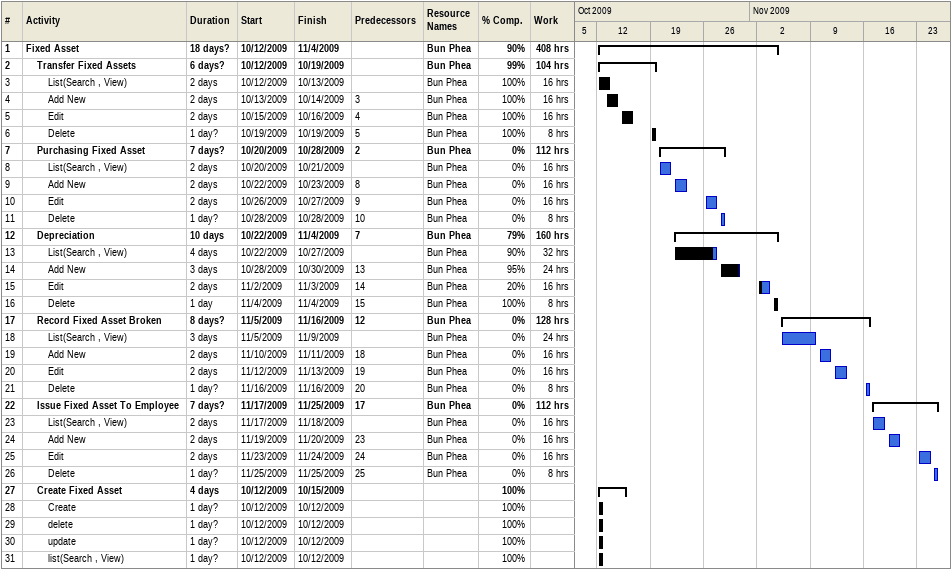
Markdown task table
| ID | Level | Task | Duration | Start | Finish | Predecessors | Resources | % complete | Work (h) |
|---|---|---|---|---|---|---|---|---|---|
| 1 | 1 | **Fixed Asset** | 18d? | 2009-10-12 | 2009-11-04 |  | Bun Phea | 90 | 408 |
| 2 | 2 | **Transfer Fixed Assets** | 6d? | 2009-10-12 | 2009-10-19 |  | Bun Phea | 99 | 104 |
| 3 | 3 | List(Search , View) | 2d | 2009-10-12 | 2009-10-13 |  | Bun Phea | 100 | 16 |
| 4 | 3 | Add New | 2d | 2009-10-13 | 2009-10-14 | 3 | Bun Phea | 100 | 16 |
| 5 | 3 | Edit | 2d | 2009-10-15 | 2009-10-16 | 4 | Bun Phea | 100 | 16 |
| 6 | 3 | Delete | 1d? | 2009-10-19 | 2009-10-19 | 5 | Bun Phea | 100 | 8 |
| 7 | 2 | **Purchasing Fixed Asset** | 7d? | 2009-10-20 | 2009-10-28 | 2 | Bun Phea | 0 | 112 |
| 8 | 3 | List(Search , View) | 2d | 2009-10-20 | 2009-10-21 |  | Bun Phea | 0 | 16 |
| 9 | 3 | Add New | 2d | 2009-10-22 | 2009-10-23 | 8 | Bun Phea | 0 | 16 |
| 10 | 3 | Edit | 2d | 2009-10-26 | 2009-10-27 | 9 | Bun Phea | 0 | 16 |
| 11 | 3 | Delete | 1d? | 2009-10-28 | 2009-10-28 | 10 | Bun Phea | 0 | 8 |
| 12 | 2 | **Depreciation** | 10d | 2009-10-22 | 2009-11-04 | 7 | Bun Phea | 79 | 160 |
| 13 | 3 | List(Search , View) | 4d | 2009-10-22 | 2009-10-27 |  | Bun Phea | 90 | 32 |
| 14 | 3 | Add New | 3d | 2009-10-28 | 2009-10-30 | 13 | Bun Phea | 95 | 24 |
| 15 | 3 | Edit | 2d | 2009-11-02 | 2009-11-03 | 14 | Bun Phea | 20 | 16 |
| 16 | 3 | Delete | 1d | 2009-11-04 | 2009-11-04 | 15 | Bun Phea | 100 | 8 |
| 17 | 2 | **Record Fixed Asset Broken** | 8d? | 2009-11-05 | 2009-11-16 | 12 | Bun Phea | 0 | 128 |
| 18 | 3 | List(Search , View) | 3d | 2009-11-05 | 2009-11-09 |  | Bun Phea | 0 | 24 |
| 19 | 3 | Add New | 2d | 2009-11-10 | 2009-11-11 | 18 | Bun Phea | 0 | 16 |
| 20 | 3 | Edit | 2d | 2009-11-12 | 2009-11-13 | 19 | Bun Phea | 0 | 16 |
| 21 | 3 | Delete | 1d? | 2009-11-16 | 2009-11-16 | 20 | Bun Phea | 0 | 8 |
| 22 | 2 | **Issue Fixed Asset To Employee** | 7d? | 2009-11-17 | 2009-11-25 | 17 | Bun Phea | 0 | 112 |
| 23 | 3 | List(Search , View) | 2d | 2009-11-17 | 2009-11-18 |  | Bun Phea | 0 | 16 |
| 24 | 3 | Add New | 2d | 2009-11-19 | 2009-11-20 | 23 | Bun Phea | 0 | 16 |
| 25 | 3 | Edit | 2d | 2009-11-23 | 2009-11-24 | 24 | Bun Phea | 0 | 16 |
| 26 | 3 | Delete | 1d? | 2009-11-25 | 2009-11-25 | 25 | Bun Phea | 0 | 8 |
| 27 | 2 | **Create Fixed Asset** | 4d | 2009-10-12 | 2009-10-15 |  |  | 100 |  |
| 28 | 3 | Create | 1d? | 2009-10-12 | 2009-10-12 |  |  | 100 |  |
| 29 | 3 | delete | 1d? | 2009-10-12 | 2009-10-12 |  |  | 100 |  |
| 30 | 3 | update | 1d? | 2009-10-12 | 2009-10-12 |  |  | 100 |  |
| 31 | 3 | list(Search , View) | 1d? | 2009-10-12 | 2009-10-12 |  |  | 100 |  |
